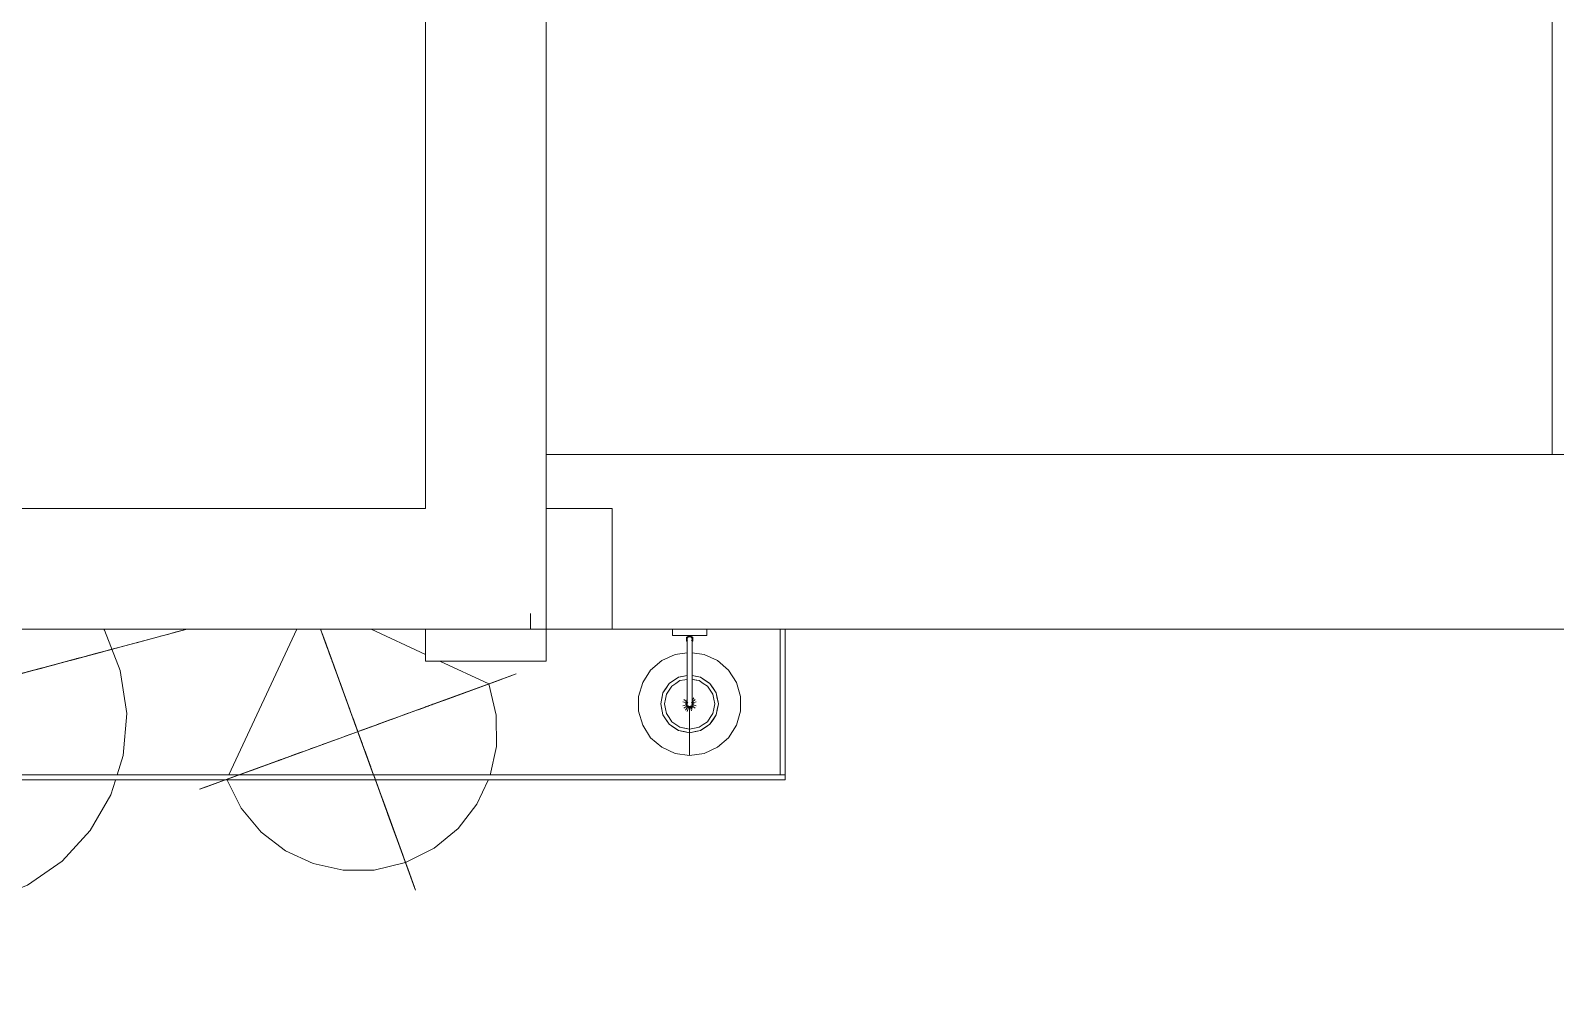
# Model space of a CAD drawing. Header units: inches. Extents: x -578 to 1873, y 397 to 1812.
# Drawn here: x 783.4 to 935, y 1354.3 to 1450.4 of the extents above; entities that cross this region are included whole.
import ezdxf

# ---------------------------------------------------------------- set-up
doc = ezdxf.new("R2010")
doc.units = ezdxf.units.IN
doc.header["$MEASUREMENT"] = 0
for name, color, linetype, lineweight in [('A-WALL', 113, 'Continuous', 13), ('E-LITE-EQPM', 33, 'Continuous', 9), ('L-PLNT', 71, 'Continuous', 9)]:
    doc.layers.add(name, color=color, linetype=linetype, lineweight=lineweight)

# ---------------------------------------------------------------- blocks, each defined once
blk = doc.blocks.new('3D Cad File Example_dwg_RPC Shrub - Hydrangea 3_-9_-1394593-_3D_-V32-Level 1')
at = {"layer": 'L-PLNT'}
for p, q in [((2.26, 22.79), (2.26, 24.36)), ((2.26, 24.36), (2.26, 23.77)), ((2.26, 23.77), (2.26, 20.78)), ((2.26, 22.79), (2.26, 20)), ((2.26, 22.17), (2.26, 22.37)), ((2.26, 22.37), (2.26, 21.78)), ((2.26, 21.9), (2.26, 22.17)), ((2.26, 21.9), (2.26, 21.74)), ((2.26, 21.77), (2.26, 21.8)), ((2.26, 21.8), (2.26, 21.62)), ((2.26, 21.78), (2.26, 20.43)), ((2.26, 21.6), (2.26, 21.77)), ((2.26, 21.74), (2.26, 21.39)), ((2.26, 21.62), (2.26, 21.08)), ((2.26, 20.65), (2.26, 21.6)), ((2.26, 21.39), (2.26, 21.17)), ((2.26, 21.17), (2.26, 21.02)), ((2.26, 21.08), (2.26, 18.94)), ((2.26, 21.02), (2.26, 20.75)), ((2.26, 20.78), (2.26, 20.13)), ((2.26, 20.75), (2.26, 20.38)), ((2.26, 20.22), (2.26, 20.65)), ((2.26, 20.38), (2.26, 20.43)), ((2.26, 20.43), (2.26, 19.3)), ((2.26, 20.43), (2.26, 20.26)), ((2.26, 20.02), (2.26, 20.38)), ((2.26, 20.38), (2.26, 19.95)), ((2.26, 20.26), (2.26, 17.88)), ((2.26, 19.75), (2.26, 20.22)), ((2.26, 20.13), (2.26, 19.63)), ((2.26, 20.02), (2.26, 17.76)), ((2.26, 20), (2.26, 19.29)), ((2.26, 19.95), (2.26, 18.49)), ((2.26, 19.25), (2.26, 19.75)), ((0, 18.71), (-0.98, 17.73)), ((0.58, 18.23), (0, 18.71)), ((0.58, 18.23), (1.41, 17.48)), ((2.26, 19.63), (2.26, 19.2)), ((2.26, 19.3), (2.26, 18.99)), ((2.26, 19.29), (2.26, 17.36)), ((2.26, 17.15), (2.26, 19.25)), ((2.26, 19.2), (2.26, 17.37)), ((2.26, 18.99), (2.26, 19.2)), ((2.26, 19.2), (2.26, 19.2)), ((2.26, 19.2), (2.26, 19.05)), ((2.26, 19.05), (2.26, 18.53)), ((2.26, 18.49), (2.26, 18.94)), ((2.26, 18.53), (2.26, 18.29)), ((2.26, 18.29), (2.26, 18.15)), ((-1.69, 17.03), (-18.71, 0)), ((1.41, 17.48), (2.78, 16.18)), ((2.26, 18.15), (2.26, 18.04)), ((2.26, 18.04), (2.26, 17.94)), ((2.26, 17.94), (2.26, 17.83)), ((2.26, 17.76), (2.26, 17.88)), ((2.26, 17.83), (2.26, 17.72)), ((2.26, 17.72), (2.26, 17.6)), ((2.26, 17.6), (2.26, 17.45)), ((2.26, 17.45), (2.26, 17.28)), ((2.26, 17.37), (2.26, 16.96)), ((2.26, 17.36), (2.26, 16.66)), ((2.26, 17.28), (2.26, 17.07)), ((2.26, 17.1), (2.26, 17.22)), ((2.26, 17.22), (2.26, 17.02)), ((2.26, 17), (2.26, 17.15)), ((2.26, 17.1), (2.26, 16.72)), ((2.26, 17.07), (2.26, 16.96)), ((2.26, 17.02), (2.26, 13.16)), ((2.26, 16.77), (2.26, 17)), ((2.26, 16.96), (2.26, 16.62)), ((2.26, 16.96), (2.26, 16.92)), ((2.26, 16.92), (2.26, 16.91)), ((2.26, 16.91), (2.26, 16.91)), ((2.26, 16.91), (2.26, 16.87)), ((2.26, 16.87), (2.26, 16.77)), ((2.26, 16.62), (2.26, 16.77)), ((2.26, 16.77), (2.26, 16.28)), ((2.26, 16.72), (2.26, 14.65)), ((2.26, 16.66), (2.26, 15.87)), ((2.26, 15.99), (2.26, 16.32)), ((2.26, 16.32), (2.26, 14.12)), ((2.26, 16.28), (2.26, 15.82)), ((2.26, 9.85), (2.26, 16.09)), ((2.26, 16.09), (2.26, 15.59)), ((2.26, 14.39), (2.26, 15.99)), ((2.26, 15.87), (2.26, 15.82)), ((2.26, 15.82), (2.26, 15.44)), ((2.26, 15.82), (2.26, 15.37)), ((2.26, 15.59), (2.26, 14.44)), ((2.26, 15.44), (2.26, 14.39)), ((2.26, 15.37), (2.26, 14.9)), ((2.78, 16.18), (4.93, 14.05)), ((2.26, 14.9), (2.26, 14.4)), ((2.26, 14.65), (2.26, 13.16)), ((2.26, 14.07), (2.26, 14.59)), ((2.26, 14.59), (2.26, 14.32)), ((2.26, 11.73), (2.26, 14.44)), ((2.26, 14.4), (2.26, 13.82)), ((2.26, 14.32), (2.26, 13.63)), ((2.26, 14.12), (2.26, 13.77)), ((2.26, 14.07), (2.26, 13.61)), ((2.26, 13.16), (2.26, 13.82)), ((2.26, 13.77), (2.26, 13.43)), ((4.93, 14.05), (8.12, 10.83)), ((2.26, 13.63), (2.26, 12.67)), ((2.26, 13.61), (2.26, 11.73)), ((2.26, 12.14), (2.26, 13.43)), ((2.26, 13.16), (2.26, 12.74)), ((2.26, 12.74), (2.26, 12.42)), ((2.26, 12.67), (2.26, 9.01)), ((2.26, 12.42), (2.26, 12.13)), ((2.26, 11.82), (2.26, 12.14)), ((2.26, 12.13), (2.26, 11.8)), ((2.26, 11.76), (2.26, 11.88)), ((2.26, 11.88), (2.26, 11.82)), ((2.26, 11.8), (2.26, 11.35)), ((2.26, 10.91), (2.26, 11.76)), ((2.26, 11.35), (2.26, 10.73)), ((2.26, 10.65), (2.26, 10.91)), ((2.26, 9.85), (2.26, 10.73)), ((2.26, 10.5), (2.26, 10.65)), ((8.12, 10.83), (11.31, 7.58)), ((2.26, 10.17), (2.26, 10.5)), ((2.26, 10.17), (2.26, 9.43)), ((2.26, 9.43), (2.26, 6.4)), ((2.26, 9.01), (2.26, 8.52)), ((2.26, 8.52), (2.26, 8)), ((2.26, 8), (2.26, 7.47)), ((2.26, 7.47), (2.26, 6.92)), ((2.26, 6.92), (2.26, 6.36)), ((2.26, 6.4), (2.26, 5.27)), ((2.26, 6.36), (2.26, 5.79)), ((2.26, 5.22), (2.26, 5.79)), ((2.26, 5.27), (2.26, 4.68)), ((2.26, 5.22), (2.26, -6.29)), ((2.26, 4.68), (2.26, 4.1)), ((2.26, 4.1), (2.26, 3.52)), ((2.26, 3.52), (2.26, 2.95)), ((2.26, 2.95), (2.26, 2.41)), ((2.26, 2.41), (2.26, 1.89)), ((2.26, 1.4), (2.26, 1.89)), ((-20.53, 0), (-22.11, 0)), ((-22.11, 0), (-21.52, 0)), ((-21.52, 0), (-18.52, 0)), ((-20.53, 0), (-17.74, 0)), ((-19.91, 0), (-20.12, 0)), ((-20.12, 0), (-19.52, 0)), ((-19.64, 0), (-19.91, 0)), ((-19.64, 0), (-19.48, 0)), ((-19.52, 0), (-19.55, 0)), ((-19.55, 0), (-19.36, 0)), ((-19.52, 0), (-18.18, 0)), ((-19.34, 0), (-19.52, 0)), ((-19.48, 0), (-19.13, 0)), ((-19.36, 0), (-18.82, 0)), ((-18.39, 0), (-19.34, 0)), ((-19.13, 0), (-18.91, 0)), ((-18.91, 0), (-18.76, 0)), ((-18.82, 0), (-16.68, 0)), ((-18.76, 0), (-18.49, 0)), ((-18.52, 0), (-17.87, 0)), ((-18.49, 0), (-18.13, 0)), ((-17.97, 0), (-18.39, 0)), ((-18.18, 0), (-18, 0)), ((-18.13, 0), (-17.69, 0)), ((-17.5, 0), (-17.97, 0)), ((-17.87, 0), (-17.37, 0)), ((-17.74, 0), (-17.03, 0)), ((-17.69, 0), (-16.23, 0)), ((-17, 0), (-17.5, 0)), ((-17.37, 0), (-16.95, 0)), ((-17.03, 0), (-15.11, 0)), ((-14.89, 0), (-17, 0)), ((-16.95, 0), (-15.11, 0)), ((-16.23, 0), (-16.68, 0)), ((-15.11, 0), (-14.71, 0)), ((-15.11, 0), (-14.41, 0)), ((-14.74, 0), (-14.89, 0)), ((-14.51, 0), (-14.74, 0)), ((-14.71, 0), (-14.36, 0)), ((-14.36, 0), (-14.51, 0)), ((-14.41, 0), (-13.61, 0)), ((-13.73, 0), (-14.06, 0)), ((-14.06, 0), (-11.86, 0)), ((-12.13, 0), (-13.73, 0)), ((-13.61, 0), (-13.56, 0)), ((-13.56, 0), (-13.18, 0)), ((-13.18, 0), (-12.13, 0)), ((-11.86, 0), (-11.51, 0)), ((-11.51, 0), (-11.18, 0)), ((-9.89, 0), (-11.18, 0)), ((-9.56, 0), (-9.89, 0)), ((-9.51, 0), (-9.63, 0)), ((-9.63, 0), (-9.56, 0)), ((-8.65, 0), (-9.51, 0)), ((-8.39, 0), (-8.65, 0)), ((-8.24, 0), (-8.39, 0)), ((-7.91, 0), (-8.24, 0)), ((-7.91, 0), (-7.18, 0)), ((-7.18, 0), (-4.14, 0)), ((-4.14, 0), (-3.02, 0)), ((-3.02, 0), (-2.43, 0)), ((-2.43, 0), (-1.84, 0)), ((-1.84, 0), (-1.26, 0)), ((-1.26, 0), (-0.7, 0)), ((-0.7, 0), (-0.15, 0)), ((-0.15, 0), (0.37, 0)), ((0.86, 0), (0.37, 0)), ((1.62, 0), (0.85, 0)), ((0.85, 0), (0.86, 0)), ((1.65, 0), (1.61, 0)), ((1.61, 0), (1.62, 0)), ((1.65, 0), (1.72, 0)), ((2.28, 0), (1.72, 0)), ((2.26, 0.64), (2.26, 1.41)), ((2.26, 1.41), (2.26, 1.4)), ((2.26, 0.6), (2.26, 0.65)), ((2.26, 0.65), (2.26, 0.64)), ((2.26, 0.6), (2.26, 0.53)), ((2.26, -0.02), (2.26, 0.53)), ((2.63, 0), (2.28, 0)), ((3.08, 0), (2.63, 0)), ((3.06, 0), (3.08, 0)), ((3.06, 0), (3.12, 0)), ((3.12, 0), (3.87, 0)), ((3.87, 0), (4.31, 0)), ((7, 0), (4.31, 0)), ((7.05, 0), (7, 0)), ((7.1, 0), (7.05, 0)), ((7.17, 0), (7.1, 0)), ((7.14, 0), (7.1, 0)), ((7.1, 0), (7.44, 0)), ((7.17, 0), (7.14, 0)), ((7.44, 0), (7.65, 0)), ((7.65, 0), (7.96, 0)), ((7.96, 0), (8.36, 0)), ((9.23, 0), (8.36, 0)), ((-18.71, 0), (-18.22, -4.29)), ((-18.12, 0), (-18.17, 0)), ((-18.17, 0), (-17.04, 0)), ((-17.77, 0), (-18.12, 0)), ((-18, 0), (-15.62, 0)), ((-17.77, 0), (-15.5, 0)), ((-17.04, 0), (-16.73, 0)), ((-16.73, 0), (-16.94, 0)), ((-16.94, 0), (-16.94, 0)), ((-16.94, 0), (-16.79, 0)), ((-16.79, 0), (-16.28, 0)), ((-16.28, 0), (-16.04, 0)), ((-16.04, 0), (-15.89, 0)), ((-15.89, 0), (-15.78, 0)), ((-15.78, 0), (-15.68, 0)), ((-15.68, 0), (-15.58, 0)), ((-15.5, 0), (-15.62, 0)), ((-15.58, 0), (-15.47, 0)), ((-15.47, 0), (-15.34, 0)), ((-15.34, 0), (-15.2, 0)), ((-15.2, 0), (-15.02, 0)), ((-15.02, 0), (-14.81, 0)), ((-14.85, 0), (-14.96, 0)), ((-14.96, 0), (-14.76, 0)), ((-14.85, 0), (-14.46, 0)), ((-14.81, 0), (-14.71, 0)), ((-14.76, 0), (-10.9, 0)), ((-14.71, 0), (-14.66, 0)), ((-14.66, 0), (-14.66, 0)), ((-14.66, 0), (-14.65, 0)), ((-14.65, 0), (-14.61, 0)), ((-14.61, 0), (-14.51, 0)), ((-14.51, 0), (-14.03, 0)), ((-14.46, 0), (-12.39, 0)), ((-14.03, 0), (-13.57, 0)), ((-7.6, 0), (-13.84, 0)), ((-13.84, 0), (-13.33, 0)), ((-13.57, 0), (-13.12, 0)), ((-13.33, 0), (-12.19, 0)), ((-13.12, 0), (-12.65, 0)), ((-12.65, 0), (-12.14, 0)), ((-12.39, 0), (-10.9, 0)), ((-11.81, 0), (-12.33, 0)), ((-12.33, 0), (-12.06, 0)), ((-9.48, 0), (-12.19, 0)), ((-12.14, 0), (-11.57, 0)), ((-12.06, 0), (-11.37, 0)), ((-11.81, 0), (-11.35, 0)), ((-10.9, 0), (-11.57, 0)), ((-11.37, 0), (-10.41, 0)), ((-11.35, 0), (-9.48, 0)), ((-10.9, 0), (-10.48, 0)), ((-10.48, 0), (-10.16, 0)), ((-10.41, 0), (-6.75, 0)), ((-10.16, 0), (-9.87, 0)), ((-9.87, 0), (-9.54, 0)), ((-9.54, 0), (-9.1, 0)), ((-9.1, 0), (-8.47, 0)), ((-7.6, 0), (-8.47, 0)), ((-6.75, 0), (-6.26, 0)), ((-5.73, 0), (-5.21, 0)), ((-5.21, 0), (-4.66, 0)), ((-4.66, 0), (-4.1, 0)), ((-4.1, 0), (-3.53, 0)), ((-2.96, 0), (-3.53, 0)), ((-2.96, 0), (8.55, 0)), ((2.26, -0.37), (2.26, -0.02)), ((2.26, -0.83), (2.26, -0.37)), ((2.26, -0.8), (2.26, -0.83)), ((2.26, -0.8), (2.26, -0.86)), ((2.26, -0.86), (2.26, -1.62)), ((6.94, 0), (6.75, 0)), ((6.75, 0), (6.75, 0)), ((6.75, 0), (7.06, 0)), ((8.36, 0), (6.94, 0)), ((7.06, 0), (7.3, 0)), ((7.3, 0), (7.5, 0)), ((7.5, 0), (7.7, 0)), ((7.7, 0), (7.94, 0)), ((7.94, 0), (8.27, 0)), ((8.27, 0), (8.7, 0)), ((8.55, 0), (8.36, 0)), ((8.7, 0), (9.06, 0)), ((9.28, 0), (9.06, 0)), ((2.26, -1.62), (2.26, -2.05)), ((2.26, -4.74), (2.26, -2.05)), ((-18.22, -4.29), (-16.81, -8.23)), ((2.26, -4.68), (2.26, -4.49)), ((2.26, -4.49), (2.26, -4.49)), ((2.26, -4.49), (2.26, -4.81)), ((2.26, -6.11), (2.26, -4.68)), ((2.26, -4.8), (2.26, -4.74)), ((2.26, -4.84), (2.26, -4.8)), ((2.26, -4.81), (2.26, -5.04)), ((2.26, -4.91), (2.26, -4.84)), ((2.26, -4.89), (2.26, -4.84)), ((2.26, -4.84), (2.26, -5.19)), ((2.26, -4.91), (2.26, -4.89)), ((2.26, -5.04), (2.26, -5.24)), ((2.26, -5.19), (2.26, -5.39)), ((2.26, -5.24), (2.26, -5.45)), ((2.26, -5.39), (2.26, -5.71)), ((2.26, -5.45), (2.26, -5.69)), ((2.26, -5.69), (2.26, -6.01)), ((2.26, -5.71), (2.26, -6.1)), ((2.26, -6.01), (2.26, -6.45)), ((2.26, -6.98), (2.26, -6.1)), ((2.26, -6.29), (2.26, -6.11)), ((2.26, -6.45), (2.26, -6.8)), ((2.26, -7.11), (2.26, -6.8)), ((2.26, -7.39), (2.26, -6.98)), ((2.26, -7.92), (2.26, -7.11)), ((2.26, -7.73), (2.26, -7.39)), ((-16.81, -8.23), (-14.6, -11.7)), ((2.26, -11.21), (2.26, -7.73)), ((2.26, -8.23), (2.26, -7.92)), ((2.26, -8.58), (2.26, -8.23)), ((2.26, -10.24), (2.26, -8.58)), ((2.26, -9.52), (2.26, -9.06)), ((2.26, -9.06), (2.26, -9.45)), ((2.26, -9.45), (2.26, -9.91)), ((2.26, -9.83), (2.26, -9.52)), ((2.26, -10.51), (2.26, -9.83)), ((2.26, -10.45), (2.26, -9.91)), ((2.26, -10.68), (2.26, -10.24)), ((2.26, -10.45), (2.26, -13.01)), ((2.26, -10.9), (2.26, -10.51)), ((-14.6, -11.7), (-11.7, -14.6)), ((2.26, -11.1), (2.26, -10.68)), ((2.26, -11.16), (2.26, -10.71)), ((2.26, -10.71), (2.26, -10.75)), ((2.26, -10.98), (2.26, -10.75)), ((2.26, -11.49), (2.26, -10.9)), ((2.26, -11.08), (2.26, -10.98)), ((2.26, -11.3), (2.26, -11.08)), ((2.26, -11.1), (2.26, -11.49)), ((2.26, -13.61), (2.26, -11.12)), ((2.26, -11.12), (2.26, -11.16)), ((2.26, -11.21), (2.26, -11.43)), ((2.26, -12.54), (2.26, -11.3)), ((2.26, -15.12), (2.26, -11.43)), ((2.26, -12.75), (2.26, -12.54)), ((2.26, -13.26), (2.26, -12.75)), ((2.26, -13.01), (2.26, -13.61)), ((2.26, -13.26), (2.26, -15.42)), ((2.26, -13.92), (2.26, -13.61)), ((2.26, -14.45), (2.26, -13.61)), ((-11.7, -14.6), (-10.39, -15.44)), ((2.26, -14.34), (2.26, -13.92)), ((2.26, -14.23), (2.26, -13.92)), ((2.26, -14.1), (2.26, -13.92)), ((2.26, -14.63), (2.26, -14.1)), ((2.26, -14.44), (2.26, -14.23)), ((2.26, -14.93), (2.26, -14.34)), ((2.26, -14.81), (2.26, -14.44)), ((2.26, -15.21), (2.26, -14.45)), ((2.26, -16.35), (2.26, -14.63)), ((2.26, -14.85), (2.26, -14.8)), ((2.26, -14.8), (2.26, -14.9)), ((2.26, -16.91), (2.26, -14.81)), ((2.26, -15.06), (2.26, -14.85)), ((2.26, -14.9), (2.26, -15.12)), ((2.26, -15.15), (2.26, -14.93)), ((2.26, -15.47), (2.26, -15.06)), ((2.26, -15.42), (2.26, -15.15)), ((-9.94, -15.72), (-8.23, -16.81)), ((2.26, -17.51), (2.26, -15.21)), ((2.26, -18.12), (2.26, -15.42)), ((2.26, -16.69), (2.26, -15.42)), ((2.26, -16.08), (2.26, -15.47)), ((2.26, -16.08), (2.26, -16.92)), ((2.26, -18.2), (2.26, -16.35)), ((-8.23, -16.81), (-4.29, -18.22)), ((2.26, -16.96), (2.26, -16.69)), ((2.26, -17.3), (2.26, -16.91)), ((2.26, -16.92), (2.26, -17.22)), ((2.26, -20.8), (2.26, -16.96)), ((2.26, -17.22), (2.26, -17.38)), ((2.26, -17.73), (2.26, -17.3)), ((2.26, -17.38), (2.26, -17.6)), ((2.26, -17.6), (2.26, -17.51)), ((2.26, -23.25), (2.26, -17.73)), ((2.26, -18.16), (2.26, -18.12)), ((2.26, -18.16), (2.26, -18.84)), ((4.29, -18.22), (4.41, -18.18)), ((-4.29, -18.22), (0, -18.71)), ((0, -18.71), (4.29, -18.22)), ((2.26, -18.2), (2.26, -18.73)), ((2.26, -18.73), (2.26, -18.91)), ((2.26, -18.91), (2.26, -18.84)), ((2.26, -20.98), (2.26, -20.8)), ((2.26, -22.61), (2.26, -20.98)), ((2.26, -26.21), (2.26, -22.61)), ((2.26, -23.46), (2.26, -23.25)), ((2.26, -23.91), (2.26, -23.46)), ((2.26, -24.32), (2.26, -23.91)), ((2.26, -24.72), (2.26, -24.32)), ((2.26, -25.11), (2.26, -24.72)), ((2.26, -26.21), (2.26, -25.11))]:
    blk.add_line(p, q, dxfattribs=at)
blk = doc.blocks.new('3D Cad File Example_dwg_RPC Shrub - Lupin 3_-10_-1394599-_3D_-V43-Level 1')
at = {"layer": 'L-PLNT'}
for p, q in [((-2.21, 11.65), (-13.52, 0.34)), ((0, 7.27), (0, 10.85)), ((0, 10.85), (0, 8.9)), ((0, 9.19), (0, 10.85)), ((0, 10.85), (0, 8.16)), ((0, 8.14), (0, 10.85)), ((0, 10.85), (0, 9.94)), ((0, 9.87), (0, 10.08)), ((0, 10.08), (0, 8.9)), ((0, 8.16), (0, 9.94)), ((0, 9.52), (0, 9.9)), ((0, 9.9), (0, -4.59)), ((0, 9.87), (0, 9.48)), ((0, 7.12), (0, 9.64)), ((0, 9.59), (0, 9.64)), ((0, 9.59), (0, 9.51)), ((0, 9.52), (0, 9.19)), ((0, 9.51), (0, 9.39)), ((0, 9.48), (0, 6.82)), ((0, 9.39), (0, 9.26)), ((0, 9.26), (0, 9.12)), ((0, 9.19), (0, 8.88)), ((0, 8.9), (0, 9.19)), ((0, 8.34), (0, 9.14)), ((0, 9.14), (0, 7.56)), ((0, 9.12), (0, 9)), ((8.95, 4.91), (4.73, 9.12)), ((0, 8.9), (0, 9)), ((0, 8.88), (0, 8.58)), ((0, 8.58), (0, 8.27)), ((0, 7.8), (0, 8.34)), ((0, 6.82), (0, 8.3)), ((0, 8.2), (0, 8.3)), ((0, 8.27), (0, 7.94)), ((0, 8.2), (0, 8.08)), ((0, 7.56), (0, 8.14)), ((0, 8.08), (0, 7.95)), ((0, 7.95), (0, 7.81)), ((0, 7.94), (0, 7.56)), ((0, 7.81), (0, 7.7)), ((0, 7.48), (0, 7.8)), ((0, 7.61), (0, 7.7)), ((0, 7.56), (0, 7.61)), ((0, 7.41), (0, 7.56)), ((0, 7.43), (0, 7.56)), ((0, 7.48), (0, 7.41)), ((0, 7.43), (0, 7.32)), ((0, 6.38), (0, 7.42)), ((0, 7.41), (0, 7.42)), ((0, 6.82), (0, 7.41)), ((0, 7.32), (0, 7.24)), ((0, 7.27), (0, 7.12)), ((0, 7.24), (0, 7.17)), ((0, 7.17), (0, 7.11)), ((0, 7.11), (0, 7.05)), ((0, 7.05), (0, 6.97)), ((0, 6.97), (0, 6.38)), ((0, 6.82), (0, 5.93)), ((0, 3.56), (0, 5.93)), ((0, 5.19), (0, 5.34)), ((0, 4.3), (0, 5.34)), ((0, 5.19), (0, 4.3)), ((0, 4.3), (0, 3.56)), ((0, 4.3), (0, 3.71)), ((0, 3.11), (0, 3.71)), ((0, 2.04), (0, 3.39)), ((0, 3.39), (0, 3.2)), ((0, 3.2), (0, 2.37)), ((0, 2.22), (0, 3.11)), ((13.86, 0), (10.07, 3.79)), ((0, 2.37), (0, 2.22)), ((0, 2.04), (0, 2.22)), ((0, 2.22), (0, 0.84)), ((0, 1.04), (0, 1.48)), ((0, 1.48), (0, 0.12)), ((0, 1.04), (0, -1.33)), ((0, 0.84), (0, 0.21)), ((0, 0.12), (0, 0.21)), ((13.86, 0), (13.49, -3.17)), ((-16, 0), (-16.76, 0)), ((-16.76, 0), (-16.61, 0)), ((-8.9, 0), (-16.61, 0)), ((-16.45, 0), (-16.46, 0)), ((-16.46, 0), (-14.6, 0)), ((-16.45, 0), (-14.43, 0)), ((-16, 0), (-13.82, 0)), ((-14.6, 0), (-10.56, 0)), ((-8.01, 0), (-14.43, 0)), ((-10.38, 0), (-13.94, 0)), ((-13.94, 0), (-13.74, 0)), ((-13.85, -0.08), (-13.49, -3.17)), ((-13.74, 0), (-13.82, 0)), ((-13.79, 0), (-13.05, 0)), ((-13.79, 0), (-8.45, 0)), ((-13.05, 0), (-7.12, 0)), ((-8.75, 0), (-11.27, 0)), ((-11.27, 0), (-10.38, 0)), ((-7.86, 0), (-10.56, 0)), ((9.9, 0), (-10.1, 0)), ((-10.1, 0), (-8.33, 0)), ((-7.86, 0), (-9.79, 0)), ((-9.79, 0), (-9.7, 0)), ((-9.7, 0), (-9.54, 0)), ((-9.54, 0), (-9.33, 0)), ((-9.33, 0), (-9.09, 0)), ((-8.9, 0), (-9.19, 0)), ((-9.19, 0), (-8.01, 0)), ((-9.09, 0), (-8.85, 0)), ((-8.85, 0), (-8.63, 0)), ((-8.75, 0), (-8.36, 0)), ((-8.45, 0), (-8.63, 0)), ((-8.33, 0), (-8.36, 0)), ((-8.11, 0), (-8.16, 0)), ((-8.16, 0), (-5.91, 0)), ((-8.02, 0), (-8.11, 0)), ((-7.64, 0), (-8.02, 0)), ((-7.52, 0), (-7.64, 0)), ((-7.52, 0), (-7.41, 0)), ((-7.41, 0), (-4.6, 0)), ((-7.12, 0), (-6.97, 0)), ((-6.97, 0), (-6.11, 0)), ((-5.91, 0), (-6.11, 0)), ((-4.3, 0), (-5.04, 0)), ((-4.6, 0), (-5.04, 0)), ((-2.67, 0), (-4.3, 0)), ((-2.65, 0), (-3.78, 0)), ((-3.78, 0), (-3.74, 0)), ((-3.74, 0), (-3.14, 0)), ((-2.08, 0), (-3.14, 0)), ((-2.67, 0), (-2.37, 0)), ((-1.78, 0), (-2.65, 0)), ((-1.48, 0), (-2.37, 0)), ((-2.08, 0), (-1.78, 0)), ((-1.33, 0), (-1.48, 0)), ((1.04, 0), (-1.33, 0)), ((0, -1.33), (0, -1.48)), ((0, -1.48), (0, -2.37)), ((1.48, 0), (0.12, 0)), ((0.12, 0), (0.21, 0)), ((0.84, 0), (0.21, 0)), ((2.22, 0), (0.84, 0)), ((1.04, 0), (1.48, 0)), ((2.04, 0), (2.22, 0)), ((2.04, 0), (3.39, 0)), ((2.22, 0), (3.11, 0)), ((2.37, 0), (2.22, 0)), ((3.2, 0), (2.37, 0)), ((3.11, 0), (3.71, 0)), ((3.39, 0), (3.2, 0)), ((4.3, 0), (3.56, 0)), ((3.56, 0), (5.93, 0)), ((4.3, 0), (3.71, 0)), ((5.19, 0), (4.3, 0)), ((4.3, 0), (5.34, 0)), ((5.19, 0), (5.34, 0)), ((6.82, 0), (5.93, 0)), ((6.97, 0), (6.38, 0)), ((6.38, 0), (7.42, 0)), ((6.82, 0), (7.41, 0)), ((9.48, 0), (6.82, 0)), ((6.82, 0), (8.3, 0)), ((7.05, 0), (6.97, 0)), ((7.11, 0), (7.05, 0)), ((7.17, 0), (7.11, 0)), ((7.27, 0), (7.12, 0)), ((7.12, 0), (9.64, 0)), ((7.24, 0), (7.17, 0)), ((7.32, 0), (7.24, 0)), ((7.27, 0), (16.02, 0)), ((7.43, 0), (7.32, 0)), ((7.48, 0), (7.41, 0)), ((7.41, 0), (7.56, 0)), ((7.41, 0), (7.42, 0)), ((7.43, 0), (7.56, 0)), ((7.48, 0), (7.8, 0)), ((7.94, 0), (7.56, 0)), ((7.56, 0), (8.14, 0)), ((9.14, 0), (7.56, 0)), ((7.56, 0), (7.61, 0)), ((7.61, 0), (7.7, 0)), ((7.81, 0), (7.7, 0)), ((7.8, 0), (8.34, 0)), ((7.95, 0), (7.81, 0)), ((8.27, 0), (7.94, 0)), ((8.08, 0), (7.95, 0)), ((8.2, 0), (8.08, 0)), ((8.14, 0), (10.95, 0)), ((14.83, 0), (8.16, 0)), ((8.16, 0), (9.94, 0)), ((8.2, 0), (8.3, 0)), ((8.58, 0), (8.27, 0)), ((8.34, 0), (9.14, 0)), ((8.88, 0), (8.58, 0)), ((9.19, 0), (8.88, 0)), ((10.08, 0), (8.9, 0)), ((8.9, 0), (9, 0)), ((16.76, 0), (8.9, 0)), ((8.9, 0), (9.19, 0)), ((9.12, 0), (9, 0)), ((9.26, 0), (9.12, 0)), ((9.52, 0), (9.19, 0)), ((9.19, 0), (14.09, 0)), ((9.39, 0), (9.26, 0)), ((9.51, 0), (9.39, 0)), ((9.87, 0), (9.48, 0)), ((9.59, 0), (9.51, 0)), ((9.52, 0), (9.9, 0)), ((9.59, 0), (9.64, 0)), ((9.87, 0), (10.08, 0)), ((14.98, 0), (9.94, 0)), ((15.14, 0), (10.95, 0)), ((14.09, 0), (14.83, 0)), ((14.98, 0), (15.42, 0)), ((15.42, 0), (15.14, 0)), ((16.02, 0), (16.76, 0)), ((0, -2.08), (0, -1.78)), ((0, -1.78), (0, -2.65)), ((0, -2.08), (0, -3.14)), ((0, -2.67), (0, -2.37)), ((0, -2.65), (0, -3.78)), ((0, -2.67), (0, -4.3)), ((-13.49, -3.17), (-12.45, -6.09)), ((0, -3.74), (0, -3.14)), ((0, -3.78), (0, -3.74)), ((0, -4.3), (0, -5.04)), ((13.49, -3.17), (12.45, -6.09)), ((0, -7.41), (0, -4.6)), ((0, -4.6), (0, -5.04)), ((0, -5.12), (0, -10.1)), ((0, -8.16), (0, -5.91)), ((0, -5.91), (0, -6.11)), ((-12.45, -6.09), (-10.81, -8.66)), ((0, -6.97), (0, -6.11)), ((0, -7.12), (0, -6.97)), ((0, -13.05), (0, -7.12)), ((0, -7.52), (0, -7.41)), ((0, -7.52), (0, -7.64)), ((12.45, -6.09), (10.88, -8.55)), ((-10.81, -8.66), (-8.66, -10.81)), ((0, -7.64), (0, -8.02)), ((0, -7.86), (0, -9.79)), ((0, -7.86), (0, -10.56)), ((0, -9.19), (0, -8.01)), ((0, -8.01), (0, -14.43)), ((0, -8.02), (0, -8.11)), ((0, -8.11), (0, -8.16)), ((0, -10.1), (0, -8.33)), ((0, -8.33), (0, -8.36)), ((0, -8.75), (0, -8.36)), ((0, -13.79), (0, -8.45)), ((0, -8.45), (0, -8.63)), ((0, -8.85), (0, -8.63)), ((0, -8.75), (0, -11.27)), ((0, -9.09), (0, -8.85)), ((0, -8.9), (0, -9.19)), ((0, -8.9), (0, -16.61)), ((0, -9.33), (0, -9.09)), ((10.53, -8.95), (8.66, -10.81)), ((0, -9.54), (0, -9.33)), ((0, -9.7), (0, -9.54)), ((0, -9.79), (0, -9.7)), ((0, -11.27), (0, -10.38)), ((0, -10.38), (0, -13.94)), ((0, -14.6), (0, -10.56)), ((-8.66, -10.81), (-6.09, -12.45)), ((8.66, -10.81), (6.09, -12.45)), ((-6.09, -12.45), (-3.17, -13.49)), ((-3.17, -13.49), (0, -13.86)), ((0, -13.79), (0, -13.05)), ((0, -13.86), (3.17, -13.49)), ((3.17, -13.49), (6.09, -12.45)), ((0, -13.94), (0, -13.74)), ((0, -13.74), (0, -13.82)), ((0, -16), (0, -13.82)), ((0, -16.45), (0, -14.43)), ((0, -16.46), (0, -14.6)), ((0, -16), (0, -16.76)), ((0, -16.45), (0, -16.46)), ((0, -16.76), (0, -16.61))]:
    blk.add_line(p, q, dxfattribs=at)
blk = doc.blocks.new('3D Cad File Example_dwg_Wall Lamp - Bracket - 150W - 120V-1656590-_3D_-3489-Level 1')
at = {"layer": 'E-LITE-EQPM'}
for p, q in [((494.23, 51.62), (493.13, 50.67)), ((495.56, 52.23), (494.23, 51.62)), ((497, 52.44), (495.56, 52.23)), ((497, 52.44), (498.44, 52.23)), ((497, 50.18), (497, 52.44)), ((498.44, 52.23), (499.77, 51.62)), ((499.77, 51.62), (500.87, 50.67)), ((492.34, 49.44), (493.13, 50.67)), ((497, 50.18), (495.9, 49.96)), ((495.9, 49.96), (496.45, 50.07)), ((497, 50.18), (496.45, 50.07)), ((498.1, 49.96), (497, 50.18)), ((497, 50.18), (497.55, 50.07)), ((497, 49.81), (497, 50.18)), ((498.1, 49.96), (497.55, 50.07)), ((501.66, 49.44), (500.87, 50.67)), ((491.93, 48.04), (492.34, 49.44)), ((494.35, 48.41), (494.97, 49.34)), ((494.35, 48.41), (494.66, 48.88)), ((494.97, 49.34), (494.66, 48.88)), ((494.96, 48.67), (494.69, 48.27)), ((495.23, 49.08), (494.96, 48.67)), ((494.97, 49.34), (495.9, 49.96)), ((494.97, 49.34), (495.44, 49.65)), ((495.64, 49.35), (495.23, 49.08)), ((495.9, 49.96), (495.44, 49.65)), ((496.04, 49.62), (495.64, 49.35)), ((496.04, 49.62), (496.52, 49.72)), ((497, 49.81), (496.52, 49.72)), ((497.67, 49.68), (497, 49.81)), ((497, 49.81), (497, 49.71)), ((497, 49.81), (497.48, 49.72)), ((497, 49.81), (497, 49.72)), ((497, 49.62), (497, 49.72)), ((497, 49.62), (497, 49.71)), ((497, 49.62), (497, 49.35)), ((497, 49.08), (497, 49.35)), ((497, 49.08), (497, 48.67)), ((497, 48.27), (497, 48.67)), ((497.96, 49.62), (497.48, 49.72)), ((497.96, 49.62), (497.67, 49.68)), ((497.96, 49.62), (498.36, 49.35)), ((498.1, 49.96), (499.03, 49.34)), ((498.1, 49.96), (498.56, 49.65)), ((498.77, 49.08), (498.36, 49.35)), ((499.03, 49.34), (498.56, 49.65)), ((498.77, 49.08), (499.04, 48.67)), ((499.03, 49.34), (499.65, 48.41)), ((499.03, 49.34), (499.34, 48.88)), ((499.04, 48.67), (499.31, 48.27)), ((499.65, 48.41), (499.34, 48.88)), ((501.66, 49.44), (502.07, 48.04)), ((491.93, 46.58), (491.93, 48.04)), ((494.13, 47.31), (494.35, 48.41)), ((494.13, 47.31), (494.24, 47.86)), ((494.35, 46.21), (494.13, 47.31)), ((494.13, 47.31), (494.24, 46.76)), ((494.35, 48.41), (494.24, 47.86)), ((494.5, 47.31), (494.6, 47.79)), ((494.6, 46.83), (494.5, 47.31)), ((494.69, 48.27), (494.6, 47.79)), ((496.68, 47.42), (496.33, 47.52)), ((496.68, 47.21), (496.33, 47.1)), ((496.72, 47.53), (496.44, 47.74)), ((496.72, 47.1), (496.44, 46.89)), ((496.68, 47.31), (496.55, 47.31)), ((497, 47.69), (496.68, 47.5)), ((496.68, 47.5), (496.68, 47.13)), ((496.75, 47.08), (496.68, 47.13)), ((496.8, 47.57), (496.7, 47.71)), ((496.86, 47.6), (496.74, 47.83)), ((496.75, 47.31), (496.76, 47.38)), ((496.75, 47.31), (496.76, 47.38)), ((496.75, 47.22), (496.75, 47.31)), ((496.75, 47.31), (496.75, 47.19)), ((496.76, 47.25), (496.75, 47.31)), ((496.75, 47.22), (496.75, 47.07)), ((496.75, 47.07), (496.75, 47.19)), ((496.75, 47.07), (496.75, 46.72)), ((496.76, 47.38), (496.78, 47.44)), ((496.78, 47.44), (496.76, 47.38)), ((496.78, 47.19), (496.76, 47.25)), ((496.82, 47.49), (496.78, 47.44)), ((496.82, 47.49), (496.78, 47.44)), ((496.82, 47.14), (496.78, 47.19)), ((496.9, 47.66), (496.8, 48.01)), ((496.87, 47.53), (496.82, 47.49)), ((496.87, 47.53), (496.82, 47.49)), ((496.94, 47.55), (496.87, 47.53)), ((497, 47.56), (496.94, 47.55)), ((497, 47.79), (497, 48.27)), ((497, 47.69), (497, 47.79)), ((497.32, 47.5), (497, 47.69)), ((497, 47.56), (497, 47.69)), ((497.06, 47.55), (497, 47.56)), ((497.06, 47.55), (497.13, 47.53)), ((497.23, 48.08), (497.11, 47.66)), ((497.18, 47.49), (497.13, 47.53)), ((497.41, 47.92), (497.18, 47.58)), ((497.22, 47.44), (497.18, 47.49)), ((497.18, 47.14), (497.22, 47.19)), ((497.24, 47.38), (497.22, 47.44)), ((497.24, 47.25), (497.22, 47.19)), ((497.25, 47.31), (497.24, 47.38)), ((497.25, 47.31), (497.24, 47.38)), ((497.24, 47.25), (497.25, 47.31)), ((497.25, 47.31), (497.25, 47.22)), ((497.25, 47.31), (497.25, 47.19)), ((497.25, 47.22), (497.25, 47.07)), ((497.25, 47.07), (497.25, 47.19)), ((497.32, 47.13), (497.25, 47.08)), ((497.25, 47.07), (497.25, 46.72)), ((497.28, 47.53), (497.56, 47.74)), ((497.28, 47.1), (497.56, 46.89)), ((497.67, 47.52), (497.32, 47.42)), ((497.32, 47.13), (497.32, 47.5)), ((497.45, 47.31), (497.32, 47.31)), ((497.32, 47.21), (497.67, 47.1)), ((499.31, 48.27), (499.4, 47.79)), ((499.4, 47.79), (499.31, 48.27)), ((499.31, 48.27), (499.4, 47.79)), ((499.4, 47.79), (499.5, 47.31)), ((499.5, 47.31), (499.4, 46.83)), ((499.87, 47.31), (499.65, 48.41)), ((499.65, 48.41), (499.76, 47.86)), ((499.65, 46.21), (499.87, 47.31)), ((499.87, 47.31), (499.76, 47.86)), ((499.87, 47.31), (499.76, 46.76)), ((502.07, 48.04), (502.07, 46.58)), ((492.34, 45.18), (491.93, 46.58)), ((494.35, 46.21), (494.24, 46.76)), ((494.35, 46.21), (494.97, 45.28)), ((494.35, 46.21), (494.66, 45.75)), ((494.6, 46.83), (494.69, 46.36)), ((494.6, 46.83), (494.69, 46.36)), ((494.69, 46.36), (494.6, 46.83)), ((494.97, 45.28), (494.66, 45.75)), ((494.96, 45.95), (494.69, 46.36)), ((494.96, 45.95), (495.23, 45.54)), ((495.23, 45.54), (495.64, 45.27)), ((496.72, 46.9), (496.59, 46.71)), ((496.75, 46.37), (496.75, 46.72)), ((496.75, 45.85), (496.75, 46.37)), ((496.75, 45.85), (496.75, 45.33)), ((497.25, 46.98), (497.3, 46.92)), ((497.25, 46.72), (497.25, 46.37)), ((497.25, 46.37), (497.25, 45.85)), ((497.25, 45.85), (497.25, 45.33)), ((498.36, 45.27), (498.77, 45.54)), ((498.77, 45.54), (499.04, 45.95)), ((499.03, 45.28), (499.65, 46.21)), ((499.03, 45.28), (499.34, 45.75)), ((499.04, 45.95), (499.31, 46.36)), ((499.31, 46.36), (499.4, 46.83)), ((499.65, 46.21), (499.34, 45.75)), ((499.65, 46.21), (499.76, 46.76)), ((502.07, 46.58), (501.66, 45.18)), ((493.13, 43.96), (492.34, 45.18)), ((494.97, 45.28), (495.9, 44.66)), ((494.97, 45.28), (495.44, 44.97)), ((495.9, 44.66), (495.44, 44.97)), ((495.64, 45.27), (496.04, 45)), ((496.75, 44.49), (495.9, 44.66)), ((495.9, 44.66), (496.45, 44.55)), ((496.33, 44.95), (496.04, 45)), ((496.04, 45), (496.52, 44.91)), ((496.75, 44.86), (496.33, 44.95)), ((496.75, 44.49), (496.45, 44.55)), ((496.75, 44.86), (496.52, 44.91)), ((496.75, 45.33), (496.75, 44.71)), ((496.75, 44.71), (496.75, 44.09)), ((496.75, 43.48), (496.75, 44.09)), ((497.25, 44.71), (497.25, 45.33)), ((497.48, 44.91), (497.25, 44.86)), ((497.25, 44.71), (497.25, 44.09)), ((497.25, 44.49), (498.1, 44.66)), ((497.25, 44.49), (497.55, 44.55)), ((497.25, 44.09), (497.25, 43.48)), ((497.96, 45), (497.48, 44.91)), ((498.1, 44.66), (497.55, 44.55)), ((497.96, 45), (498.36, 45.27)), ((498.1, 44.66), (499.03, 45.28)), ((500.87, 43.96), (501.66, 45.18)), ((493.13, 43.96), (494.23, 43)), ((494.23, 43), (495.56, 42.39)), ((496.75, 42.86), (496.75, 43.48)), ((496.75, 42.34), (496.75, 42.86)), ((497.25, 43.48), (497.25, 42.86)), ((497.25, 42.34), (497.25, 42.86)), ((499.77, 43), (498.44, 42.39)), ((499.77, 43), (500.87, 43.96)), ((496.75, 42.22), (495.56, 42.39)), ((496.75, 41.11), (496.68, 41.06)), ((496.68, 41.06), (496.68, 40.69)), ((496.75, 41.82), (496.75, 42.34)), ((496.75, 41.82), (496.75, 41.47)), ((496.75, 41.12), (496.75, 41.47)), ((496.75, 40.97), (496.75, 41.12)), ((496.75, 41.12), (496.75, 40.97)), ((496.75, 40.88), (496.75, 40.97)), ((496.75, 40.88), (496.75, 40.97)), ((496.75, 40.88), (496.76, 40.94)), ((496.76, 40.94), (496.78, 41)), ((496.78, 41), (496.82, 41.05)), ((497.22, 41), (497.24, 40.94)), ((497.24, 40.94), (497.25, 40.88)), ((498.44, 42.39), (497.25, 42.22)), ((497.25, 42.34), (497.25, 41.82)), ((497.25, 41.47), (497.25, 41.82)), ((497.25, 41.47), (497.25, 41.12)), ((497.25, 41.12), (497.25, 40.97)), ((497.25, 41.12), (497.25, 41)), ((497.25, 41.11), (497.32, 41.06)), ((497.25, 40.88), (497.25, 41)), ((497.25, 40.88), (497.25, 40.97)), ((497.32, 41.06), (497.32, 40.69)), ((495.3, 40.5), (495.36, 40.5)), ((495.3, 40.5), (495.3, 39.88)), ((495.36, 40.5), (495.53, 40.5)), ((495.53, 40.5), (495.8, 40.5)), ((495.8, 40.5), (496.15, 40.5)), ((496.15, 40.5), (496.56, 40.5)), ((496.56, 40.5), (497, 40.5)), ((497, 40.5), (496.68, 40.69)), ((496.75, 40.88), (496.76, 40.81)), ((496.75, 40.88), (496.76, 40.81)), ((496.76, 40.81), (496.78, 40.75)), ((496.78, 40.75), (496.76, 40.81)), ((496.78, 40.75), (496.82, 40.7)), ((496.82, 40.7), (496.78, 40.75)), ((496.82, 40.7), (496.87, 40.66)), ((496.87, 40.66), (496.82, 40.7)), ((496.87, 40.66), (496.94, 40.63)), ((496.94, 40.63), (496.87, 40.66)), ((497, 40.63), (496.94, 40.63)), ((497, 40.63), (496.94, 40.63)), ((497.32, 40.69), (497, 40.5)), ((497.06, 40.63), (497, 40.63)), ((497.06, 40.63), (497, 40.63)), ((497, 40.5), (497, 40.63)), ((497, 40.5), (497.44, 40.5)), ((497.13, 40.66), (497.06, 40.63)), ((497.18, 40.7), (497.13, 40.66)), ((497.22, 40.75), (497.18, 40.7)), ((497.24, 40.81), (497.22, 40.75)), ((497.25, 40.88), (497.24, 40.81)), ((497.25, 40.88), (497.24, 40.81)), ((497.85, 40.5), (497.44, 40.5)), ((498.2, 40.5), (497.85, 40.5)), ((498.2, 40.5), (498.47, 40.5)), ((498.47, 40.5), (498.64, 40.5)), ((498.7, 40.5), (498.64, 40.5)), ((498.7, 40.5), (498.64, 40.5)), ((498.7, 40.5), (498.7, 39.88))]:
    blk.add_line(p, q, dxfattribs=at)
blk = doc.blocks.new('3D Cad File Example_dwg-2744-Level 1')
at = {"layer": 'A-WALL', "color": 103, "lineweight": 9}
for p, q in [((-63, 340.88), (-63, 217.94)), ((-75, 328.88), (-75, 233.13)), ((-63, 238.5), (38.25, 238.5)), ((-325, 233.13), (-75, 233.13)), ((-63, 233.13), (-56.44, 233.13)), ((-56.44, 233.13), (-56.44, 221.13)), ((-64.56, 221.13), (-64.56, 222.69)), ((-337, 221.13), (-56.44, 221.13)), ((-75, 221.13), (-75, 217.94)), ((-64.56, 221.13), (38.25, 221.13)), ((-75, 217.94), (-63, 217.94))]:
    blk.add_line(p, q, dxfattribs=at)
at = {"layer": 'A-WALL'}
for p, q in [((37, 325.5), (37, 238.5)), ((-39.75, 206.63), (-39.75, 221.13)), ((-39.25, 206.63), (-39.25, 221.13)), ((-336.5, 206.63), (-39.75, 206.63)), ((-39.75, 206.63), (-39.25, 206.63)), ((-39.75, 206.63), (-39.25, 206.63)), ((-39.25, 206.63), (-39.25, 206.13)), ((-336.5, 206.13), (-39.25, 206.13))]:
    blk.add_line(p, q, dxfattribs=at)
for name, p, rotation in [('3D Cad File Example_dwg_RPC Shrub - Hydrangea 3_-9_-1394593-_3D_-V32-Level 1', (-123.42, 212.16), 105), ('3D Cad File Example_dwg_RPC Shrub - Lupin 3_-10_-1394599-_3D_-V43-Level 1', (-81.73, 210.93), 19.99999999999999), ('3D Cad File Example_dwg_Wall Lamp - Bracket - 150W - 120V-1656590-_3D_-3489-Level 1', (448.25, 261), 180)]:
    blk.add_blockref(name, p, dxfattribs=dict(rotation=rotation))

msp = doc.modelspace()

# ---------------------------------------------------------------- block references
at = {"layer": 'A-WALL', "color": 30, "lineweight": 9}
msp.add_blockref('3D Cad File Example_dwg-2744-Level 1', (897.69, 1169.79), dxfattribs=at)

doc.saveas('drawing.dxf')
